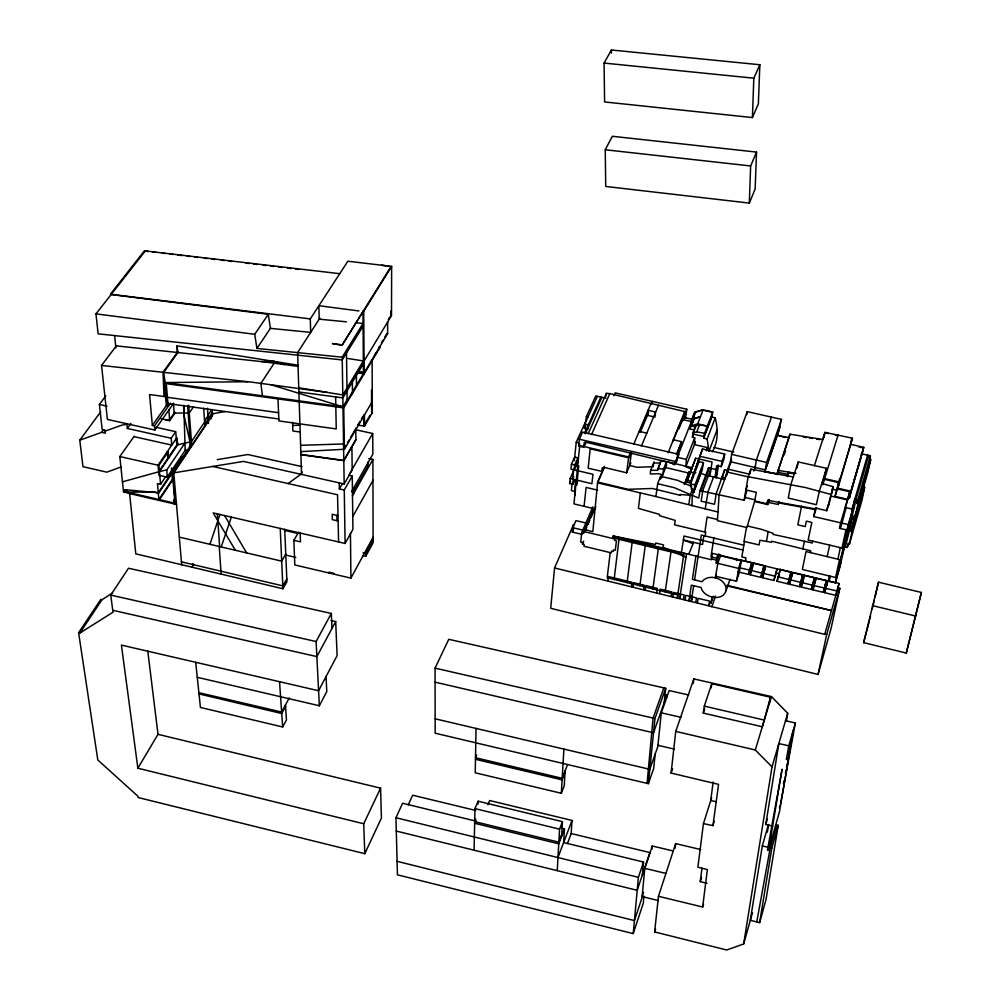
<?xml version="1.0" encoding="UTF-8"?>
<svg xmlns="http://www.w3.org/2000/svg" width="1000" height="1000" viewBox="0 0 1000 1000"><rect width="100%" height="100%" fill="white"/><g stroke="black" fill="none" stroke-linecap="round" stroke-linejoin="round"><path stroke-width="1.5" d="M357.775 372L364.162 372.85L387.638 333.663L387.663 321.962M390.763 311.025L390.75 315.512L391.488 315.625L391.65 266.375L347.863 261.225L310.3 318.9L310.663 332.388L270.4 328.363L268.3 314.288L111.125 294.538M390.9 266.725L342.038 345.275L332.463 343.6L342.025 344.825M476.037 728.425L475.225 772.8L561.325 793.275L564.237 785.75L565.125 770.8M474.075 850.188L474.963 808.6L478.1 801.213L562.45 821.637L561.6 836.287M478.038 804.1L478.1 801.213M749.312 203.088L750.65 165.963L756.538 152.088L612.35 136.275L605.25 149.762L605.737 186.462L749.312 203.088L755.138 189.05L756.538 152.088M752.4 117.562L753.825 78.188L759.85 64.737L611.4 50L604.075 63.075L604.6 101.95L752.4 117.562L758.363 103.912L759.85 64.737M691.888 467.625L686.012 466.262L686.287 459.35L694.638 437.975M581.788 532.513L583.725 532.962L583.962 531.55L614.775 538.962L614.6 540.388L616.45 540.9L615.275 550.312L613.462 549.875L613.288 551.375L611.562 551.025L611.287 552.863L583.975 546.25L584.175 544.375L582.475 544.05L582.537 542.475L580.688 542.062L581.788 532.513L592.85 506.85M557.238 870.638L559.575 829.163L562.45 821.637M561.325 793.275L563.9 749.1M561.462 828.1L564.45 828.825L563.638 842.55L643.55 862.075L642.337 875.05M567.438 843.538L571.188 833.55L572 820.438L489.663 800.537L487.9 804.75M727.113 475L727.775 469.087L731.5 458.9M587.863 429.312L584.462 428.475L584.8 423.975L597.4 396.337L605.825 398.25M690.837 595.662L689.013 600.725L691.338 585.175L701.1 587.463C703.587 598.525 724.912 602.35 726.213 588.975C725.325 578.175 708.662 573.075 701.975 581.725L692.375 579.35L695.925 556M736.438 560.6L736.575 558.775M573.125 473.837L573.387 471.287L570.15 478.488L569.625 483.575L572.837 484.338L573.25 479.237M654.1 461.8L650.625 470.312L650.312 473.988L658.3 473.7L662.763 474.85L663.587 468.925L666.438 461.825M653.288 466.688L653.5 464.237M612.9 538.513L613.125 536L655.438 544.45L655.763 543.025L663.6 544.913L662.8 547.075L685.938 557.325M577.938 457.837L574.688 465.025L574.237 469.925L577.475 462.738L577.938 457.837L574.7 457.075L571.438 464.25L570.938 469.162L592.987 474.288L591.9 483.713L570.15 478.488M476.037 821.162L402.612 803.238L395.95 817.725L397.438 874.837L633.212 933.612L638.4 877.325L643.55 862.075M655.175 754.087L653.7 768.413L648.388 783.662L647.062 783.35L653.075 718.062L663.863 687.875L665.713 688.3L664.225 702.575M658.388 900.6L642.125 896.55L644.8 868.337L652.312 846.012L673.238 850.987M554.562 567.95L550.7 608.312L818.05 674.463L831.112 628.3L839.825 588.288L837.95 587.837L824.712 634.35L554.562 567.95L573.562 524.513L573.25 527.6M643.938 896.125L643.25 903.375L633.212 933.612M649.825 853.413L649.9 852.575L571.188 833.55M578.638 446.125L579.312 439.237L582.575 432.075L678.962 454.35L676.075 461.662L674.825 461.975L674.388 464.588L672.875 464.237L672.975 463.45L587.762 442.65L584.288 442.35L583.713 447.3L578.638 446.125L579.725 443.738M652.025 848.988L652.312 846.012M577.7 480.812L575.825 485.05L573.95 503.888L595.562 509.05M576.325 479.975L579.725 445.562L628.713 456.95L630.513 452.7M574.875 495.538L575.45 489.787M588.013 427.8L588.325 424.787L584.8 423.975M648.388 783.662L654.95 718.487L665.713 688.3M688.737 695L669.175 690.562L661.287 712.825L657.938 745.312L674.388 749.15M572.125 483.475L571.388 490.575L574.575 491.413L575.763 479.988M574.312 460.75L576.237 442.2L586.413 419.9M666.562 697.925L666.85 695.163L665.125 694.762M585.887 421.05L586.362 416.613L595.788 395.975L597.4 396.337M584.075 506.3L586.1 487.438L597.725 490.15M752.487 912.688L743.662 943.962L726.737 950L654.625 931.938L658.462 896.3L675.65 843.612L700.688 849.538M655.2 415.85L655.475 413.35M658.462 896.3L702.663 907.013L707.362 869.625L697.887 867.188L703.438 823.637L712.938 825.612L718.575 784.362L671.1 773.075L675.75 731.413L693.825 678.9L771.45 696.6L787.7 713.25L786.462 720.875M675.15 848.088L675.65 843.612M582.038 534.388L572.35 532.062L572.85 527.712L575.95 520.612L586.925 523.225M604.438 466.425L597.663 482.025L592.825 531.675L585.125 529.65L584.875 531.775L586.725 527.475M673.25 440.575L673.375 439.7L681.6 441.688L676.925 454.038M707.038 450.575L707.487 447.6L694.45 444.6L694.737 437.725L692.412 437.188L692.925 432.837L695.675 425.8L699.55 424.762L707.325 426.175L697.712 423.75L690.337 426.287L689.912 428.888L693.875 429.8M693.288 683.438L693.825 678.9M695.7 425.75L695.562 426.887L691.388 425.925L694.15 418.938L693.075 418.663L695.837 411.688L696.912 411.938L695.875 412.3M610.2 552.6L607.188 577.775L677.75 594.95M606.075 396.1L606.413 393.35L609.812 393.612L684.688 411.55L684.025 416.15M607.825 580.925L608.35 576.538L632.013 582.3L631.45 586.688M614.113 579.462L619 539.338M640.337 492.875L638.4 508.363L659.538 514.412L659.488 515.675L675.212 520.388L674.562 524.812L705.788 532.288L705.025 535.938L743.812 545.188M627.087 582.612L632.137 542.513M691.988 505.825L692.212 495.412L700.225 474.275M707 883.263L700.238 881.637L701.988 868.138M713.138 782.05L710.738 800.562L716.112 801.663M631 452.125L628.6 457.788L590.175 448.812L588.175 468.2L601.8 471.388L602.225 467.8L603.925 468.2L604.012 467.388L626.638 472.788L628.713 456.95M631.475 452.038L629.688 465.525L637.087 467.287L651.812 466.75M650.625 470.312L657.45 470.325L661.1 460.175M192.4 567.288L192.887 563.65L194 564.812M639.862 585.725L645.25 545.675M643.6 589.65L644.212 585.2L633.575 582.638L632.962 587.062M652.875 588.9L658.312 548.837M717.975 512.025L655.875 496.538L657.663 483.713L660.638 476.287L677.475 480.3L691.712 486.475M660.225 479.25L660.638 476.287M645.188 590.037L645.812 585.588L657.387 588.4L656.663 592.837M676.55 462.388L677.288 457.275L686.287 459.35M659.663 593.575L660.288 589.15L671.8 591.888L671.15 596.375M681.225 423.113L681.775 419.375L692.688 421.863L693.125 419.263L700.462 416.712L691.862 418.975L691.413 421.575M685.512 417.95L686.787 409.237L615.15 392.887L613.9 395.688M665.163 591.888L671.012 551.9M770.475 697.225L762.325 726.762L703.275 713.112L704.3 706.112L711.787 683.688L770.475 697.225L769.188 704.05M688.838 504.325L690.288 494.575L674.562 487.762L657.663 483.713M683.975 553.112L677.312 597.875L678.825 593.75M704.875 532.062L707.1 517.038L717.475 519.5M711.175 687.887L711.787 683.688M715.075 477.025L716.65 465.763L721.2 466.65L722 461.362L724.7 454.05L702.537 448.963L690.312 482.938L686.787 482.062L695.65 458.2L712.087 462L709.925 475.863M686.488 553.725L679.688 598.45L680.612 595.925M724.7 454.05L723.9 459.325L721.2 466.65M694.562 579.888L701.312 535.05L703.888 535.662L702.525 544.475L683.388 539.987L693.062 543.65M721.675 478.812L724.65 469.775L727.575 470.425L724.613 479.487L708.337 475.737M731.612 454.363L730.462 461.75L765.263 469.888L766.625 462.438L781.475 419.375L747.25 411.637L731.612 454.363L766.625 462.438M685.062 599.763L685.763 595.325L696.55 597.938L695.725 602.362M713.9 538.05L710.95 556.85L717 558.312L718.337 554.513M845.163 507.475L852.763 509.175L839.837 567.362L835.387 582.863L712.337 553.35L711.338 559.725L613.125 536M731.5 460.625L719.15 494.462L717.4 520.662L746.9 527.587L754.6 501.5L767.688 504.538L768.15 502.4L778.25 504.5L778.512 502.887L815.075 509.562M693.7 585.725L691.25 601.275L692.725 597.137M724.65 469.775L716.188 493.775L714.55 504.25L701.125 501.2L702.738 490.662L711.2 468.1M746.787 414.562L747.25 411.637M787.7 713.25L772.025 766.875L743.662 943.962M768.438 824.513L762.312 845.938L750.3 920.312L759.638 922.613L765.975 899.75L778.238 825.325L776.7 824.963L770.238 847.85L756.775 921.912M772.738 826.15L765.775 824.45L778.85 743.562L788.8 745.825L795.362 722.962L785.512 720.75M708.462 468.125L699.975 490.675L698.763 498.05L692.212 495.412L680.35 494.538L680.375 495.35L652.35 488.488L627.925 489.3L597.663 482.025M705.225 508.975L708.012 491.887L713.562 476.938M745.362 561.275L745.925 557.863L741.85 556.912L744.425 541.5M767.362 832.2L768.6 824.6M759.638 922.613L771.8 848.225L778.238 825.325M699.038 461.75L690.537 483.988L691.988 491.875L693.787 492.287L695.013 484.812L703.475 462.562L699.038 461.75L698.825 460.712M707.875 471.325L708.363 468.387L709.362 467.962L716.3 469.562L717.938 465.163M716.425 477.95L718.525 465.225M703.475 462.562L702.237 470.012L693.787 492.287M844.95 544.362L840.5 559.825L810.45 552.6L810.775 550.825L771.737 541.25L771.45 542.238L766.5 541.4L768.138 531.625M768.6 850.15L782.087 769.2L767.5 849.875L768.6 850.15L779.55 811.438L793.188 730.525L787.638 760.962M683.438 599.362L684.175 595.025L673.512 592.4L672.775 596.763M720.5 555.763L741.35 560.812L738.75 568.438L716.2 562.962L717.625 554.625M709.438 602.7L711.038 603.05L712.062 597.062M716.312 575.087L715.337 577.837L717.825 563.362L720.738 555.1M699.975 490.675L744.125 500.25L748.175 476.712L750.837 469.175L793.312 476.938M750.075 473.562L750.837 469.175M755.088 467.512L756.388 460.075L771.462 417.113M760.825 577.35L764 565.675L753.55 563.038L751.087 570.425L750.15 574.775L760.825 577.35L764 565.675M691.862 418.975L694.625 412.013L703.2 409.75L712.738 412.15L704.575 433.275L703.688 438.188L707.138 439.025L708.913 451.388L716.963 430.163M697.375 602.762L698.15 598.362L709.737 601.125L708.9 605.575L709.862 602.812M746.475 527.487L744.013 541.4L759.075 544.913L759.925 540.275L766.5 541.4M703.688 438.188L711.838 417.038L712.738 412.15L705.025 410.763M831.15 496.125L847.4 499.888L847.55 499.275L835.075 496.425L839.725 478.387M754.6 501.5L756.312 492.337L745.913 489.913L747.35 485.812M850.512 445.112L851.65 438.85M715.612 576.275L736.425 581.2L738.75 568.438M741.35 560.812L739.013 573.562L736.425 581.2M786.312 759.525L788.8 745.825M783.462 783.787L784.025 780.738M785.413 773.138L785.962 770.088M786.525 767.05L787.075 764M780.612 803.587L795.362 722.962M737.975 571.85L748.587 574.4L751.862 562.688L741.325 560.175L739.312 566.062M748.587 574.4L751.862 562.688M781.475 419.375L777.625 435.575M777.013 581.237L780.212 569.35L791.087 572.075L787.925 583.85L777.013 581.237L779.375 573.812L776.2 573.05L773.825 580.462L762.35 577.712L765.688 565.95L764.762 570.312L763.25 569.95M779.65 572.325L780.212 569.35M852.763 509.175L848.312 524.575L813.75 516.575L815.375 507.975L826.663 510.712L829 503.038M695.65 458.2L686.787 482.062M797.1 467.912L798.225 461.925L826.462 468.288L822.513 484.762M773.825 580.462L777.062 568.675L776.2 573.05M787.925 583.85L791.087 572.075M864.638 487.413L851.975 531.638L850.875 531.375L863.913 485.375L863.562 487.15L864.638 487.413L862.062 499.938L849.4 544.25L848.025 544.012L847.3 547.463L844.463 546.788L848.388 528.913L851.225 529.587M858.037 503.725L856.825 503.387L857.725 499.825L854.837 499.188L850.825 517.4L853.763 518.088L854.112 516.35L855.175 516.613L858.037 503.725L870.7 459.663L869.513 459.338L870.413 455.8L861.237 453.7M801.562 506.075L797.837 524.862L805.225 526.562L806.375 521.138L811.85 522.463L808.15 540.062L843.05 548.288L847.513 532.837L846.438 532.587M823.95 437.463L824.975 432.375L852.438 438.225L837.887 488.237L850.875 491.213L863.75 447.3L851.062 444.45M690.312 482.938L702.537 448.963M799.6 586.663L802.763 574.8L792.738 572.413L790.425 579.85L789.475 584.225L799.6 586.663L802.763 574.8M837.925 559.2L840.312 547.638M849.4 544.25L851.975 531.638M826.663 510.712L833.275 486.763L821.762 483.4M833.275 486.763L828.487 506.275M754.762 500.938L766.975 503.812L767.712 500.337L815.2 508.9M823.3 592.35L826.4 580.5L816.162 578.088L813.938 585.562L812.975 589.875L823.3 592.35L826.4 580.5M851.562 514.587L847.1 530L840.5 528.513L846.15 507.7M772.05 473.2L764.9 471.562L777.1 473.8L790.013 434.2L822.712 439.475M829.188 581.375L830.275 576.225M852.438 438.225L839.262 481.975L824.587 478.6L824.463 479.275L838.462 482.6L837.337 488.913L849.762 491.737L848.337 497.638L849.45 497.987L850.875 491.213M863.75 447.3L849.45 497.987M777.1 473.8L790.013 434.2M752.925 565.95L753.55 563.038M811.35 589.487L814.513 577.675L804.463 575.25L802.188 582.7L801.188 587.038L811.35 589.487L814.513 577.675M792.425 573.862L791.8 576.788L790.238 576.413M827.175 556.625L829.675 545.138M818.05 674.463L826.75 634.312L839.825 588.288M172.413 473.15L190.875 444.925M835.612 577.513L839.538 559.587M841.963 548.025L845.987 529.75M211.137 418.837L212.488 412.775L211.8 409.525L207.6 415.75M837.887 488.237L839.262 481.975M848.312 524.575L835.387 582.863M845.362 547L852.725 517.362M851.888 517.65L855.95 499.438L868.675 455.412M870.7 459.663L867.837 472.475L850.875 531.375M802.788 548.862L804.488 541.275M812.975 589.875L816.162 578.088M187.662 405.475L190.438 446.337L190.35 445.112L191.737 445.425L188.688 405.262M207.938 420.3L207.963 415.8L204.625 420.75M803.8 578.138L804.463 575.25M839.025 583.475L835.812 595.363L824.663 592.675L827.862 580.812L839.025 583.475L837.825 588.35M824.663 592.675L827.862 580.812M863.625 642.638L878.512 582.2L921.388 592.45L906.287 653.062L863.625 642.638L869.438 620.638M869.825 619.175L870.512 616.213M872.25 608.825L874.338 599.95M875.037 596.987L878.512 582.2M828.188 581.138L829.4 576.013M862.65 447.837L863.462 448.663L850.588 492.575L849.613 492.35M906.287 653.062L921.388 592.45M824.712 634.35L826.75 634.312M767.5 849.875L768.35 846.9M779.4 807.887L780.212 805.025M847.3 547.463L848.575 543.025M845.588 538.625L851.787 517.137M856.825 503.387L870.413 455.8M841.663 556.512L844.688 546.013M765.775 824.45L767.425 818.737M853.763 518.088L854.613 515.138M863.5 484.237L864.762 479.825M851.6 510.363L867.6 455.175M853.213 509.162L854.5 504.675M849.825 491.6L840.65 522.85L839.375 528.162L840.5 528.513M845.062 508.8L849 495.4M777.312 435.487L789.275 437.638M835.075 496.425L838.213 485.988M772.025 766.875L755.288 749.987L771.45 696.6M812.8 541.163L812.25 542.975L772.925 534.362L773.088 533.337L761.7 529.388L747.375 525.988M702.663 907.013L703.562 904.05M801.188 587.038L803.462 579.575L801.875 579.2M826.462 468.288L819.388 491.05L816.325 504.712L788.288 498.05L790.825 484.538L798.225 461.925M822.862 484.438L838.1 434.988L837.962 435.65L835.212 435.012M700.238 881.637L701.562 877.35M813.75 516.575L816.5 507.688M712.938 825.612L714.325 821.175M789.475 584.225L791.325 578.275M814.375 465.712L824.975 432.375M822.55 440.213L824.85 432.962L828.475 433.525M703.438 823.637L711.637 797.712M654.625 931.938L655.575 929.013M762.35 577.712L764.287 571.788M787.275 476.375L788.737 471.95M778.25 504.5L779.225 501.55M787.513 476.5L788.487 473.55M703.275 713.112L704.675 708.913M642.125 896.55L643.512 892.375M642.625 895.95L634.412 920.588L396.975 861.287M750.15 574.775L752.613 567.4L751.05 567.025M209.938 544.312L219.95 514.487M768.15 502.4L769.137 499.462M777.55 474.462L778.538 471.525M784.087 455.037L785.55 450.688M767.688 504.538L769.163 500.125M766.975 503.812L768.263 500.012M649.9 852.575L637.2 890.3L396.262 831.062M671.1 773.075L672.588 768.7M179.312 537.125L221.188 546.95L231.375 517.125M726.075 590.788L730.025 579.288M764.513 472.062L780.1 426.775M764.688 472.163L777.475 434.938M711.862 606.85L715.487 596.175M711.038 603.05L713.45 596.15M746.663 491.538L744.625 497.375L754.963 499.825M753.812 471.138L755.525 466.238M658.462 744.688L649.837 769.325L435.15 718.8M744.125 500.25L745.662 495.875M716.2 562.962L719.112 554.712M666.85 695.163L653.512 732.788L435.087 682.163M718.913 553.875L716.675 560.2L711.45 558.962M715.487 477.575L717.3 472.688M700.85 490.863L709.463 467.7M557.975 857.537L572 820.438M712.375 451.8C718.388 441.35 718.025 429.162 715.238 417.863L711.838 417.038M706.3 450.712L707.387 447.863M690.188 495.262L692.663 488.338M561.7 834.65L558.837 842.175L474.675 821.637L475.725 819.175M564.45 828.825L558.75 843.812L474.65 823.288L475.775 820.6M707.138 439.025L715.238 417.863M712.15 415.4L704 436.538L692.788 433.975L695.55 426.938M684.262 484.412L689.287 471.388M684.837 483.775L689.3 472.2M686.012 466.262L695.45 442.013M692.925 432.837L696.787 431.863L699.538 424.825M567.513 764.7L562.2 778.325L475.5 757.725L476.662 755.05M565.037 772.337L562.1 779.85L475.475 759.287M692.412 437.188L693.512 434.375M697.712 423.75L703.2 409.75L698.175 411.5M689.912 428.888L692.675 421.887M676.45 454.688L681.6 441.688M674.388 464.588L694.175 414.6M690.337 426.287L693.662 417.887M682.962 420.613L686.375 412.088L684.975 411.763M661.425 478.188L666.737 464.888M668.15 452.7L684.688 411.55M673.188 440.75L681.775 419.375M678.888 428.925L686.787 409.237M682.7 420.25L683.838 417.413L692.05 419.363M657.45 470.325L660.312 463.225M688.75 554.275L693.575 542.375M641.388 446.1L658.512 405.188M626.638 472.788L630.8 462.9M640.25 432.413L648.625 412.587M633.737 444.212L651.025 403.363M640.612 429.4L641.8 426.575M642.312 425.363L644.163 421M645.3 418.325L647.1 414.038M651.263 404.225L652.45 401.4M582.475 544.05L583.7 541.188M583.962 531.55L593.787 508.738M583.725 532.962L594.362 508.175M587.95 524.612L589.8 520.312M591.025 517.45L595.763 506.675M604.338 467.238L597.575 482.825L655.875 496.538M572.35 532.062L573.587 529.225M572.837 484.338L574.987 479.538M591.538 434.575L609.812 393.612M569.625 483.575L570.7 481.175M573.763 476.7L572.688 479.1L573.625 469.787L577.475 462.738M588.15 433.787L606.413 393.35M583.8 446.512L585.7 442.312M584.35 445.9L585.612 443.1M584.425 433.375L600.875 397.125M585.363 433.75L601.862 397.35M584.462 428.475L585.712 425.712M408.237 804.862L412.663 795.212L475.775 810.475M112.55 593L102.013 599.712L100.775 599.412L78.612 632.725L97.812 759.987L137.988 796.3L138.138 797.525L364.787 853.675L381.413 818.062L380.588 788.162L158 734.325L147.787 651.112M364.787 853.675L363.713 823.763L380.588 788.162M647.062 783.35L435.175 733.2L435.062 668.138L448.762 639.312L663.863 687.875M197.275 677.312L319.337 705.763L326.775 691.55L326.062 676.538M195.7 662.3L200.425 707.463L282.663 726.975L286.462 719.9L285.45 704.975M331.112 620.55L335.688 621.562L316.85 656.6L112.75 610.288M373.113 540.013L365.825 553.475L363.05 552.837M289.25 697.95L281.637 712.05L198.875 692.675M363.05 555.575L365.838 556.213L373.113 542.75L372.9 459.45L368.787 458.55M285.55 706.45L281.737 713.525L199.013 693.913M319.337 705.763L316.1 641.538L331.312 613.45L128.512 568.237L110.75 595.087L113 612.238L79.862 633.05L78.612 632.725M298.55 532.238L293.85 540.312L294.812 564.963L350.913 578.138L373.113 537.163M235.338 550.275L213.175 512.913L345.1 543.462L352.912 529.375L352.262 476.037L348.6 475.213M352.6 516.862L373.05 480.25M352.375 495.775L372.9 459.45M351.538 491.75L372.863 454.137L372.713 433.5L356.238 429.875M353.675 491.275L368.075 465.85L368.05 461.863M345.1 543.462L344.263 490.025L352.262 476.037M129.613 493.562L135.787 553.862L282.913 588.75L286.938 581.725L284.713 529.25M349.787 473.462L372.713 433.5M224.938 411.587L213.562 413.612L173.775 472.863L243.475 461.4L344.175 483.975L352.188 470L351.9 446.75M286.825 578.837L282.787 585.862L282.913 588.75M344.263 490.025L339.35 488.913L342.275 483.825M357.788 425.188L364.538 426.087L372.325 412.688L372.113 360.55L371.375 360.45M285.775 554.15L281.688 561.15L221.188 546.95M355.9 439.6L343.812 460.4L300.912 454.438M364.588 424.65L370.037 415.275M300.812 451.625L343.638 449.3L345.962 445.325M347.438 442.812L349.062 440.025M350.475 437.612L352.938 433.387M353.512 432.425L356.037 428.088M357.587 425.438L359.925 421.463M361.475 418.812L363.025 416.163M343.638 449.3L344.387 449.288L372.275 401.562L371.55 401.575M363.713 823.763L137.863 768.213L158 734.325M344.387 449.288L343.75 407.9L379.938 347.488L379.2 346.425M302.213 471.938L300.825 474.263L288.163 483.562M178.2 352.137L163.7 372.35L165.113 382.562L342.987 406.825L347.137 399.9M381.425 342.713L382.987 340.1M384.562 337.488L386.912 333.575L387.638 333.663M167.95 403.575L166.287 383.663L343 407.8L363.488 373.6M374.462 355.288L376.05 352.65M391.488 315.625L364.075 361.05L347.95 358.5M363.675 363.325L342.837 397.887L298.875 391.975M363.663 360.387L342.8 394.938L298.738 387.775M388.338 319.525L389.95 316.85M363.325 325.788L342.262 359.938L98.125 333.825L95.975 313.875L145.15 251.112L148.25 251.488M344.175 483.975L342.212 357.2L363.3 323.062M357.788 372.962L364.175 373.812L363.725 311.275L391.65 266.375M342.038 345.275L363.212 311.238M319.875 318.125L297.6 352.612L301.562 474.425M274.425 362.775L260.9 383.413L262.387 395.838M173.95 503.825L173.637 500.188L175.35 497.6M79.862 633.05L102.013 599.712M158.887 499.5L172.725 478.85M159.838 499.075L172.8 479.712M176.925 437.575L158.05 465.225L158.95 475.262L167.138 477.137L185.825 449.387M204.638 422L191.45 441.575L176.825 445.05L175.725 431.675L156.137 427.3M172.138 472.125L158.275 492.738L124.7 489.688L124.9 492.475L123.537 492.163L119.825 456.55L134.213 436.225M173.637 500.188L174.725 500.438L172.312 471.912L181.75 458.488M204.65 424.438L212.15 412.7L212.225 413.913M124.7 489.688L126.875 492.088L155.638 492.125L158.363 493.675L172.237 473.038M181.688 564.75L173.725 472.238L204.9 425.825L203.663 408.2M342.212 357.2L256.925 348.425L270.637 328.013M167.138 477.137L166.85 469.85L185.087 442.887M158.963 500.363L157.45 483.6L160.562 484.325L165.763 476.613M256.925 348.425L254.725 334.288L268.538 313.95M159.475 470.575L163 465.387M163.637 464.45L177.825 443.587M122.463 481.825L159.438 471.6L177.738 444.675M160.562 484.325L158.887 465.412L168.062 451.95L167.237 451.763L167.8 458.325L168.588 458.125L168.062 451.95M133.938 436.613L171.775 445.112L171.2 438.263L175.512 432M193.45 406.9L189.275 412.987L174.213 413.1M124.9 492.475L126.675 489.913M174.85 412.175L169.65 419.675L165.487 419.7M161.05 418.713L169.725 420.65L174.938 413.15M116.625 345.5L101.55 365.425L107.4 419.412L154.875 430.025L173.55 403.3M154.875 430.025L154.512 425.925L170.538 403.038M154.512 425.925L152.363 425.45L166.637 405.112M171.2 438.263L127.338 428.438L130.887 423.475M177.537 352.075L163.038 372.275L163.988 396.488L166.312 396.8M121.388 466.825L106.825 472.163L82.963 466.688L79.787 440.175L101.713 432.337L103.513 429.862M79.787 440.175L100.688 411.812M101.713 432.337L105.388 433.162L105.062 430.125L102.163 429.475L99.4 404.475L105.775 395.863M105.162 431.1L121.575 425.238L126.925 424.288L127.338 428.438M159.438 471.6L166.85 469.85M217.237 459.625L247.85 454.538L302.013 466.637M292.675 425.45L300 425.188M300.613 445.312L343.55 443.95M665.075 461.275L660.612 461.4L660.4 463.025L653.6 463.025M657.663 468.7L663.587 468.925M363.725 414.95L364.462 414.938L364.538 426.087M261.212 361.562L273.95 361.375L284.387 364.55M165.275 396.662L165.113 382.562L247.825 381.725M695.888 472.8L688.938 472.312L688.95 473.125L665.688 467.537L666.525 461.613L683.238 465.575L691.7 469.25M346.425 321.825L319.2 319.163L318.875 305.725L358.938 310.938M355.487 322.713L363.05 323.462M604.075 63.075L753.825 78.188M116.35 345.863L264.675 361.938L298.012 366.362M605.25 149.762L750.65 165.963M101.55 365.425L251.325 382.113L327.15 392.388M339.75 273.688L144.425 250.825L110.388 294.225L310.3 318.9M152.9 252.037L156 252.413M162.213 253.15L165.312 253.525M169.963 254.088L173.075 254.45M177.725 255.012L182.375 255.562M187.037 256.125L190.138 256.488M194.788 257.05L197.887 257.413M204.1 258.163L207.2 258.525M211.85 259.088L214.95 259.45M221.163 260.2L224.262 260.562M228.912 261.125L232.025 261.488M245.987 263.163L249.088 263.525M253.738 264.088L256.837 264.45M263.05 265.2L266.15 265.562M270.8 266.125L273.913 266.488M278.562 267.05L281.663 267.425M287.863 268.163L290.975 268.538M295.625 269.088L298.725 269.462M363.725 311.275L362.962 311.188L363.425 373.713M379.2 347.388L379.938 347.488M95.975 313.875L254.725 334.288M372.325 412.688L371.6 412.6L371.5 390.05M343 407.8L343.75 407.9M163.988 396.488L149.55 394.538L152.363 425.45M300.275 432.013L292.863 431.012L292.562 422.337M166.35 397.163L278.562 412.688M278.812 419L166.875 403.425L165.113 382.562M300.912 454.7L343.812 460.675L355.9 439.862L355.788 428.525M803.4 437.05L806.35 437.525M809.3 437.987L812.262 438.45M816.688 439.137L819.638 439.6M177.25 352.463L177.037 345.887L298.05 365.238M794.475 473.787L788.45 472.825L788.2 474.425L778.25 472.388L777.788 474.513L774.925 473.862M381.737 265.212L389.375 266.475M777.825 470.337L796 473.35M696.787 431.863L704.575 433.275M748.175 476.712L805.612 487.587L830.95 494.438M690.537 483.988L695.013 484.812M858.962 447.075L861.425 447.575M99.4 404.475L106.988 406.163M721.938 477.163L724.875 477.825M780.125 436.125L785.738 437.388M176.287 438.512L177.113 438.7L177.613 444.862M187.987 450.962L185.188 450.325L183.787 405.412M183.525 457.587L180.725 456.95L180.825 459.875M212.787 466.45L337.55 494.775L338.575 541.95M119.825 456.55L158.887 465.412M172.312 471.912L173.725 472.238M338.013 515.612L332.2 514.3L332.325 519.65L338.125 520.975M110.75 595.087L316.1 641.538M586.362 416.613L587.987 416.987M661.287 712.825L681.05 717.337M435.062 668.138L654.95 718.487M655.062 417.1L647.45 415.35L648.1 410.275L655.612 412.1M699.737 456.25L722 461.362M727.312 472.088L749.1 477.088M714 447.488L733.713 452.088M579.312 439.237L676.075 461.662M176.5 504.425L126.962 492.95L126.875 492.088L175.312 503.3L172.662 472M284.3 530.325L297.838 533.462M293.85 540.312L300.475 541.85L300.163 532.537M704.3 706.112L763.587 719.925M727.775 469.087L749.587 474.2M687.1 480.4L690.662 481.238M285.363 554.95L295.775 557.4M675.75 731.413L755.288 749.987M571.438 464.25L574.688 465.025M577.725 465.737L578.763 465.988L576.737 485.262L575.825 485.05M831.975 489.087L836.2 490.1M743 550.037L684 536.025L681.338 553.112L613.075 536.613M813.938 585.562L824.212 588M181.438 561.825L282.787 585.862L280.238 528.438M703.888 535.662L705.025 535.938M813.575 582L815.2 582.388M825.487 584.85L826.85 585.175M572.85 527.712L583.85 530.337M790.425 579.85L800.487 582.263M738.812 567.537L749.388 570.062M825.688 588.312L836.875 590.988M644.8 868.337L665.925 873.413M810.45 552.6L806.025 551.538L802.375 569.475L836.525 577.737L840.975 562.238L840.075 562.025M763.275 573.35L774.688 576.087M612.962 537.888L683.7 554.963M872.312 605.588L915.7 616.05M727 585.325L831.475 610.575L727.3 585.95M762.312 845.938L771.8 848.225M802.188 582.7L812.275 585.15M474.963 808.6L559.575 829.163M639.2 431.312L646.8 433.175M576.237 442.2L578.013 442.638M395.95 817.725L638.4 877.325M777.85 576.775L788.775 579.5M751.087 570.425L761.587 573.062M271.238 384.812L342.987 406.825M359.175 371.388L363.413 372.75M707.138 475.737L700.662 473.137L700.5 471.175M173.837 502.463L175.312 503.3L173.762 501.562M224.587 515.55L246.65 552.925M334.062 574.175L333.65 573.263L328.975 572.163L329 572.987M190.7 445.188L184.1 415.562L184.062 405.438M137.863 768.213L121.412 645.1L318.575 690.738L337.113 655.612L335.688 621.562M177.037 345.887L177.913 352.537M273.95 361.375L274.15 363.188M114.612 335.662L115.875 347.938M168.238 402.887L168.5 405.95L166.375 405.487L165.588 396.25M168.837 410.037L169.725 420.65M171.475 468L172.425 479.288M181.4 458.413L181.5 459.637M173.425 403.475L174.288 414.075M279.538 681.7L282.663 726.975M217.35 513.875L219.638 546.587M219.225 546.487L221.15 574.1M207.45 408.25L208.487 423.475M331.312 613.45L331.975 628.475M278 398.925L278.9 420.938L336.238 428.925L335.65 396.925M336.912 515.363L337.013 520.725M339.25 482.875L339.35 488.913M353.787 487.775L353.875 493.113M346.488 353.075L346.975 388.025M347.013 390.975L347.15 400.875M611.4 50L611.438 53.1M352.35 380.95L352.5 394.15M350.45 533.3L350.913 578.138M356.388 374.25L356.512 385.962M363.738 416.325L363.812 426M365.812 550.625L365.838 556.213"/></g></svg>
